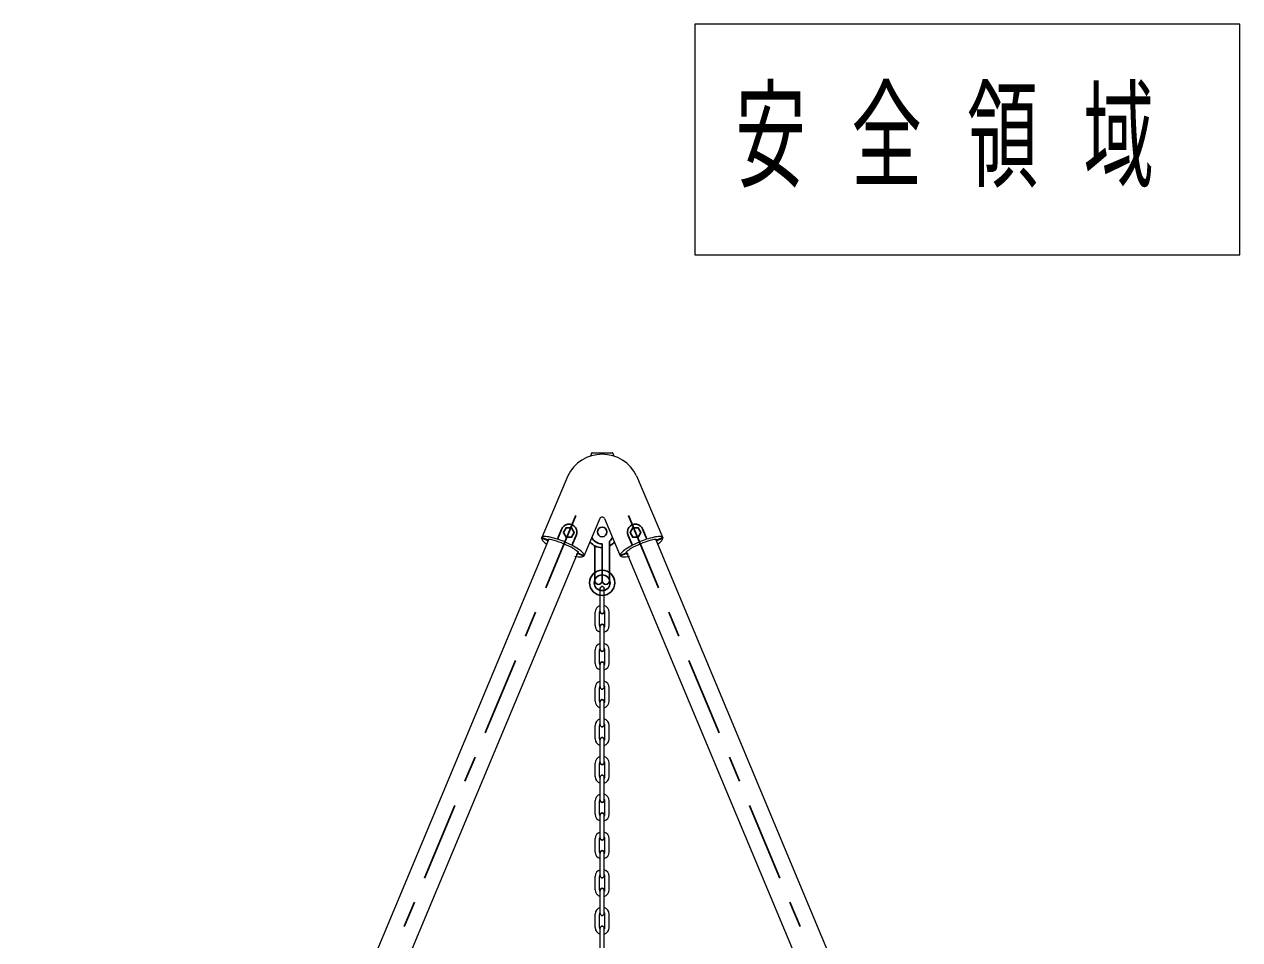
# Model space of a CAD drawing. Units: millimetres on the paper. Extents: x -385 to 0, y 0 to 267.
# Drawn here: x -102.71 to -56.31, y 79.38 to 114.31 of the extents above; entities that cross this region are included whole.
import ezdxf

# ---------------------------------------------------------------- set-up
doc = ezdxf.new("R2010")
doc.units = ezdxf.units.MM
doc.linetypes.add('USER2', pattern=[6, 3, -1, 1, -1])
doc.layers.add('LY_1', color=7, linetype='Continuous', lineweight=13)
doc.styles.add('ＭＳ ゴシック', font='')
doc.styles.get('ＭＳ ゴシック').set_extended_font_data('MS Gothic')

msp = doc.modelspace()

# ---------------------------------------------------------------- linework, layer by layer
at = {"layer": 'LY_1'}
for p, q in [((-77.106, 114.31), (-77.106, 105.51)), ((-56.306, 114.31), (-77.106, 114.31)), ((-77.106, 114.31), (-77.106, 105.51)), ((-56.306, 114.31), (-77.106, 114.31)), ((-56.306, 105.51), (-56.306, 114.31)), ((-56.306, 105.51), (-56.306, 114.31)), ((-77.106, 105.51), (-56.306, 105.51)), ((-77.106, 105.51), (-56.306, 105.51)), ((-81.05, 97.947), (-81.085, 97.833)), ((-81.031, 97.961), (-80.26, 97.961)), ((-80.241, 97.947), (-80.205, 97.833)), ((-81.955, 97.08), (-82.953, 94.73)), ((-79.335, 97.08), (-78.333, 94.717)), ((-80.737, 95.445), (-81.343, 94.018)), ((-80.553, 95.445), (-79.953, 94.029)), ((-82.747, 94.614), (-82.959, 94.703)), ((-82.737, 94.637), (-82.949, 94.726)), ((-78.553, 94.637), (-78.341, 94.726)), ((-78.544, 94.614), (-78.332, 94.703)), ((-82.688, 94.641), (-102.706, 46.736)), ((-82.742, 94.639), (-82.751, 94.616)), ((-78.601, 94.641), (-58.582, 46.736)), ((-78.549, 94.639), (-78.539, 94.616)), ((-81.566, 94.189), (-101.395, 46.736)), ((-81.559, 94.11), (-81.348, 94.02)), ((-81.545, 94.131), (-81.555, 94.108)), ((-81.549, 94.132), (-81.338, 94.042)), ((-79.741, 94.132), (-79.953, 94.042)), ((-79.731, 94.11), (-79.943, 94.02)), ((-79.746, 94.131), (-79.736, 94.108)), ((-79.723, 94.189), (-59.894, 46.736)), ((-80.725, 91.898), (-80.725, 92.778)), ((-80.565, 91.898), (-80.565, 92.778)), ((-80.91, 91.363), (-80.91, 91.873)), ((-80.75, 91.363), (-80.75, 91.873)), ((-80.54, 91.363), (-80.54, 91.873)), ((-80.38, 91.363), (-80.38, 91.873)), ((-80.725, 90.458), (-80.725, 91.338)), ((-80.565, 90.458), (-80.565, 91.338)), ((-80.91, 89.923), (-80.91, 90.433)), ((-80.75, 89.923), (-80.75, 90.433)), ((-80.54, 89.923), (-80.54, 90.433)), ((-80.38, 89.923), (-80.38, 90.433)), ((-80.725, 89.018), (-80.725, 89.898)), ((-80.565, 89.018), (-80.565, 89.898)), ((-80.91, 88.483), (-80.91, 88.993)), ((-80.75, 88.483), (-80.75, 88.993)), ((-80.54, 88.483), (-80.54, 88.993)), ((-80.38, 88.483), (-80.38, 88.993)), ((-80.725, 87.578), (-80.725, 88.458)), ((-80.565, 87.578), (-80.565, 88.458)), ((-80.91, 87.043), (-80.91, 87.553)), ((-80.75, 87.043), (-80.75, 87.553)), ((-80.54, 87.043), (-80.54, 87.553)), ((-80.38, 87.043), (-80.38, 87.553)), ((-80.725, 86.138), (-80.725, 87.018)), ((-80.565, 86.138), (-80.565, 87.018)), ((-80.91, 85.603), (-80.91, 86.113)), ((-80.75, 85.603), (-80.75, 86.113)), ((-80.54, 85.603), (-80.54, 86.113)), ((-80.38, 85.603), (-80.38, 86.113)), ((-80.725, 84.698), (-80.725, 85.578)), ((-80.565, 84.698), (-80.565, 85.578)), ((-80.91, 84.163), (-80.91, 84.673)), ((-80.75, 84.163), (-80.75, 84.673)), ((-80.54, 84.163), (-80.54, 84.673)), ((-80.38, 84.163), (-80.38, 84.673)), ((-80.725, 83.258), (-80.725, 84.138)), ((-80.565, 83.258), (-80.565, 84.138)), ((-80.91, 82.723), (-80.91, 83.233)), ((-80.75, 82.723), (-80.75, 83.233)), ((-80.54, 82.723), (-80.54, 83.233)), ((-80.38, 82.723), (-80.38, 83.233)), ((-80.725, 81.818), (-80.725, 82.698)), ((-80.565, 81.818), (-80.565, 82.698)), ((-80.91, 81.283), (-80.91, 81.793)), ((-80.75, 81.283), (-80.75, 81.793)), ((-80.54, 81.283), (-80.54, 81.793)), ((-80.38, 81.283), (-80.38, 81.793)), ((-80.725, 80.378), (-80.725, 81.258)), ((-80.565, 80.378), (-80.565, 81.258)), ((-80.91, 79.843), (-80.91, 80.353)), ((-80.75, 79.843), (-80.75, 80.353)), ((-80.54, 79.843), (-80.54, 80.353)), ((-80.38, 79.843), (-80.38, 80.353)), ((-80.725, 78.938), (-80.725, 79.818)), ((-80.565, 78.938), (-80.565, 79.818))]:
    msp.add_line(p, q, dxfattribs=at)
at = {"layer": 'LY_1', "linetype": 'USER2', "lineweight": 25}
for p, q in [((-81.644, 95.571), (-102.051, 46.736)), ((-79.645, 95.571), (-59.238, 46.736))]:
    msp.add_line(p, q, dxfattribs=at)
at = {"layer": 'LY_1', "lineweight": 25}
for p, q in [((-82.193, 95.036), (-82.352, 94.661)), ((-81.641, 94.801), (-81.799, 94.427)), ((-79.65, 94.801), (-79.491, 94.427)), ((-79.098, 95.036), (-78.939, 94.661)), ((-80.925, 94.405), (-80.925, 93.064)), ((-80.645, 94.486), (-80.645, 93.064)), ((-80.365, 94.583), (-80.365, 93.064))]:
    msp.add_line(p, q, dxfattribs=at)
for points in [[(-82.021, 94.738), (-82.125, 94.918), (-82.021, 95.098), (-81.813, 95.098), (-81.709, 94.918), (-81.813, 94.738)], [(-79.27, 94.738), (-79.166, 94.918), (-79.27, 95.098), (-79.478, 95.098), (-79.582, 94.918), (-79.478, 94.738)]]:
    msp.add_lwpolyline(points, close=True, dxfattribs=at)
for centre, radius in [((-80.645, 94.936), 0.18), ((-80.645, 92.998), 0.48), ((-80.645, 92.998), 0.3)]:
    msp.add_circle(centre, radius, dxfattribs=at)
at = {"layer": 'LY_1'}
for centre, radius, start, end in [((-81.031, 97.941), 0.02, 90, 162.6582), ((-80.26, 97.941), 0.02, 17.3418, 90), ((-80.645, 96.445), 1.456, 25.8397, 154.1603), ((-80.645, 95.406), 0.1, 23, 157), ((-82.828, 94.706), 0.131, 175.2914, 226.3683), ((-82.86, 94.631), 0.131, 87.6317, 138.7086), ((-82.831, 93.898), 0.864, 76.2091, 91.5464), ((-83.33, 91.654), 3.162, 66.5452, 77.1322), ((-77.961, 91.654), 3.162, 102.8678, 113.4548), ((-78.459, 93.898), 0.864, 88.4536, 103.7909), ((-78.431, 94.631), 0.131, 41.2914, 92.3683), ((-78.463, 94.706), 0.131, 313.6317, 4.7086), ((-82.281, 95.195), 0.864, 222.4536, 236.198), ((-82.679, 94.621), 0.0686, 186.2262, 230.201), ((-82.695, 94.583), 0.0686, 77.9772, 128.0718), ((-82.739, 93.726), 0.926, 73.6322, 86.4113), ((-83.236, 91.949), 2.771, 65.8748, 74.1119), ((-83.136, 91.907), 2.771, 59.888, 68.1252), ((-83.283, 91.635), 3.162, 56.8678, 67.4548), ((-82.204, 93.499), 0.926, 47.5887, 60.3678), ((-82.016, 93.552), 0.864, 42.4536, 57.7909), ((-79.275, 93.552), 0.864, 122.2091, 137.5464), ((-78.007, 91.635), 3.162, 112.5452, 123.1322), ((-79.087, 93.499), 0.926, 119.6322, 132.4113), ((-78.155, 91.907), 2.771, 111.8748, 120.1119), ((-78.054, 91.949), 2.771, 105.8881, 114.1252), ((-78.552, 93.726), 0.926, 93.5887, 106.3678), ((-78.596, 94.583), 0.0686, 51.9282, 102.0228), ((-78.612, 94.621), 0.0686, 309.799, 353.7738), ((-79.01, 95.195), 0.864, 303.802, 317.5464), ((-81.465, 94.849), 0.864, 255.3536, 271.5464), ((-81.601, 94.164), 0.0686, 233.8561, 307.7738), ((-81.618, 94.125), 0.0686, 5.9282, 56.0228), ((-81.436, 94.116), 0.131, 267.6317, 318.7086), ((-81.468, 94.04), 0.131, 355.2914, 46.3683), ((-79.822, 94.04), 0.131, 133.6317, 184.7086), ((-79.854, 94.116), 0.131, 221.2914, 272.3683), ((-79.826, 94.849), 0.864, 268.4536, 284.7526), ((-79.673, 94.125), 0.0686, 123.9772, 174.0718), ((-79.689, 94.164), 0.0686, 232.2262, 307.5029), ((-80.645, 91.873), 0.265, 107.571, 180), ((-80.645, 91.873), 0.105, 139.6324, 180), ((-80.645, 91.873), 0.265, 0, 72.429), ((-80.645, 91.873), 0.105, 0, 40.3676), ((-80.645, 91.363), 0.265, 180, 252.429), ((-80.645, 91.363), 0.105, 180, 220.3676), ((-80.645, 91.363), 0.265, 287.571, 0), ((-80.645, 91.363), 0.105, 319.6324, 0), ((-80.645, 90.433), 0.265, 107.571, 180), ((-80.645, 90.433), 0.105, 139.6324, 180), ((-80.645, 90.433), 0.265, 0, 72.429), ((-80.645, 90.433), 0.105, 0, 40.3676), ((-80.645, 89.923), 0.265, 180, 252.429), ((-80.645, 89.923), 0.105, 180, 220.3676), ((-80.645, 89.923), 0.265, 287.571, 0), ((-80.645, 89.923), 0.105, 319.6324, 0), ((-80.645, 88.993), 0.265, 107.571, 180), ((-80.645, 88.993), 0.265, 0, 72.429), ((-80.645, 88.993), 0.105, 139.6324, 180), ((-80.645, 88.993), 0.105, 0, 40.3676), ((-80.645, 88.483), 0.265, 180, 252.429), ((-80.645, 88.483), 0.105, 180, 220.3676), ((-80.645, 88.483), 0.265, 287.571, 0), ((-80.645, 88.483), 0.105, 319.6324, 0), ((-80.645, 87.553), 0.265, 107.571, 180), ((-80.645, 87.553), 0.265, 0, 72.429), ((-80.645, 87.553), 0.105, 139.6324, 180), ((-80.645, 87.553), 0.105, 0, 40.3676), ((-80.645, 87.043), 0.265, 180, 252.429), ((-80.645, 87.043), 0.105, 180, 220.3676), ((-80.645, 87.043), 0.265, 287.571, 0), ((-80.645, 87.043), 0.105, 319.6324, 0), ((-80.645, 86.113), 0.265, 107.571, 180), ((-80.645, 86.113), 0.265, 0, 72.429), ((-80.645, 86.113), 0.105, 139.6324, 180), ((-80.645, 86.113), 0.105, 0, 40.3676), ((-80.645, 85.603), 0.265, 180, 252.429), ((-80.645, 85.603), 0.105, 180, 220.3676), ((-80.645, 85.603), 0.265, 287.571, 0), ((-80.645, 85.603), 0.105, 319.6324, 0), ((-80.645, 84.673), 0.265, 107.571, 180), ((-80.645, 84.673), 0.265, 0, 72.429), ((-80.645, 84.673), 0.105, 139.6324, 180), ((-80.645, 84.673), 0.105, 0, 40.3676), ((-80.645, 84.163), 0.265, 180, 252.429), ((-80.645, 84.163), 0.105, 180, 220.3676), ((-80.645, 84.163), 0.265, 287.571, 0), ((-80.645, 84.163), 0.105, 319.6324, 0), ((-80.645, 83.233), 0.265, 107.571, 180), ((-80.645, 83.233), 0.105, 139.6324, 180), ((-80.645, 83.233), 0.265, 0, 72.429), ((-80.645, 83.233), 0.105, 0, 40.3676), ((-80.645, 82.723), 0.265, 180, 252.429), ((-80.645, 82.723), 0.105, 180, 220.3676), ((-80.645, 82.723), 0.265, 287.571, 0), ((-80.645, 82.723), 0.105, 319.6324, 0), ((-80.645, 81.793), 0.265, 107.571, 180), ((-80.645, 81.793), 0.105, 139.6324, 180), ((-80.645, 81.793), 0.265, 0, 72.429), ((-80.645, 81.793), 0.105, 0, 40.3676), ((-80.645, 81.283), 0.265, 180, 252.429), ((-80.645, 81.283), 0.105, 180, 220.3676), ((-80.645, 81.283), 0.265, 287.571, 0), ((-80.645, 81.283), 0.105, 319.6324, 0), ((-80.645, 80.353), 0.265, 107.571, 180), ((-80.645, 80.353), 0.105, 139.6324, 180), ((-80.645, 80.353), 0.265, 0, 72.429), ((-80.645, 80.353), 0.105, 0, 40.3676), ((-80.645, 79.843), 0.265, 180, 252.429), ((-80.645, 79.843), 0.105, 180, 220.3676), ((-80.645, 79.843), 0.265, 287.571, 0), ((-80.645, 79.843), 0.105, 319.6324, 0)]:
    msp.add_arc(centre, radius, start, end, dxfattribs=at)
at = {"layer": 'LY_1', "lineweight": 25}
for centre, radius, start, end in [((-81.911, 94.933), 0.3, 334.0017, 159.9983), ((-79.38, 94.933), 0.3, 20.0017, 205.9983), ((-80.645, 94.936), 0.45, 207.9398, 270), ((-80.645, 94.936), 0.45, 308.4786, 332.0602), ((-80.645, 94.936), 0.6, 218.7966, 270), ((-80.645, 94.936), 0.6, 297.8181, 321.2034), ((-80.785, 93.076), 0.14, 180, 0), ((-80.645, 92.778), 0.08, 0, 180), ((-80.505, 93.076), 0.14, 180, 0), ((-80.645, 91.898), 0.08, 180, 0), ((-80.645, 91.338), 0.08, 0, 180), ((-80.645, 90.458), 0.08, 180, 0), ((-80.645, 89.898), 0.08, 0, 180), ((-80.645, 89.018), 0.08, 180, 0), ((-80.645, 88.458), 0.08, 0, 180), ((-80.645, 87.578), 0.08, 180, 0), ((-80.645, 87.018), 0.08, 0, 180), ((-80.645, 86.138), 0.08, 180, 0), ((-80.645, 85.578), 0.08, 0, 180), ((-80.645, 84.698), 0.08, 180, 0), ((-80.645, 84.138), 0.08, 0, 180), ((-80.645, 83.258), 0.08, 180, 0), ((-80.645, 82.698), 0.08, 0, 180), ((-80.645, 81.818), 0.08, 180, 0), ((-80.645, 81.258), 0.08, 0, 180), ((-80.645, 80.378), 0.08, 180, 0), ((-80.645, 79.818), 0.08, 0, 180)]:
    msp.add_arc(centre, radius, start, end, dxfattribs=at)

# ---------------------------------------------------------------- texts
at = {"layer": 'LY_1', "insert": (-66.706, 109.91), "char_height": 3.299, "attachment_point": 5, "style": 'ＭＳ ゴシック'}
msp.add_mtext('\\T1.64;\\W0.6;安全領域', dxfattribs=at)
msp.add_mtext('\\T1.64;\\W0.6;安全領域', dxfattribs=at)

doc.saveas('drawing.dxf')
